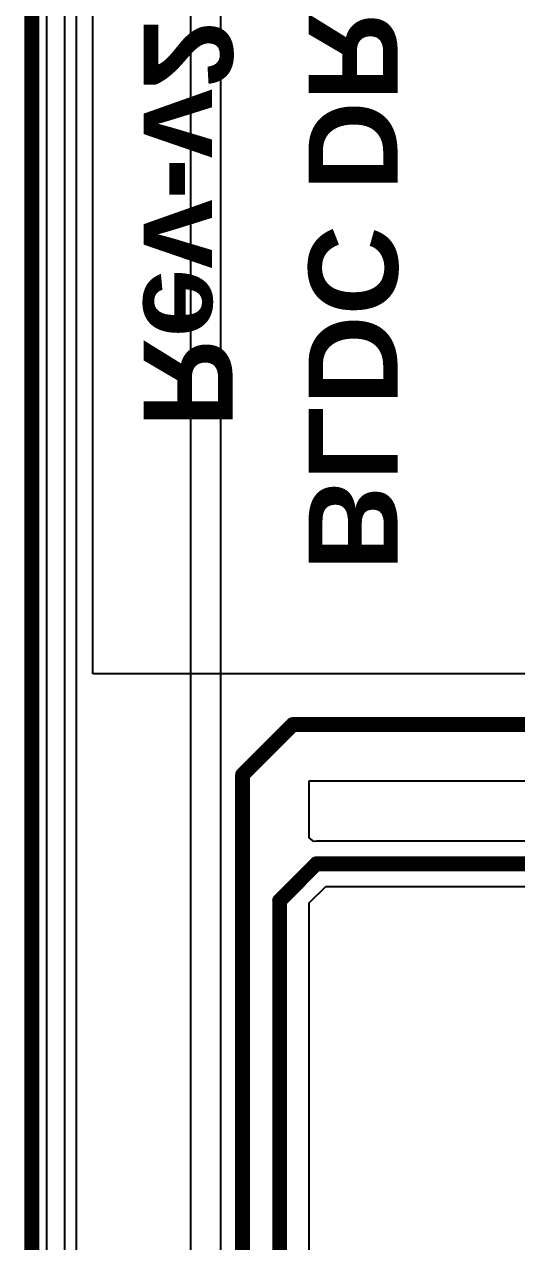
# Model space of a CAD drawing. Header units: inches. Extents: x -3 to 5259, y -3 to 5282.
# Drawn here: x -2.85 to 5.59, y 65.72 to 86.56 of the extents above; entities that cross this region are included whole.
import ezdxf

# ---------------------------------------------------------------- set-up
doc = ezdxf.new("R2010")
doc.units = ezdxf.units.IN
for name, color, linetype in [('Board Outline', 216, 'Continuous'), ('Bottom Layer', 5, 'Continuous'), ('Bottom Overlay', 54, 'Continuous'), ('Layer 1', 16, 'Continuous'), ('Layer 2', 76, 'Continuous'), ('Top Layer', 1, 'Continuous')]:
    doc.layers.add(name, color=color, linetype=linetype)
doc.styles.add('Arial_Bold', font='', dxfattribs={"height": 0.2})
doc.styles.get('Arial_Bold').set_extended_font_data('Arial', bold=True)

msp = doc.modelspace()

# ---------------------------------------------------------------- linework, layer by layer
at = {"layer": 'Board Outline'}
msp.add_lwpolyline([(-2.722, -2.722, 0.254, 0.254, 0), (-2.722, 107.278, 0.254, 0.254, 0)], format="xyseb", dxfattribs=at)
at = {"layer": 'Bottom Layer'}
for p, q in [((-1.676, 75.438), (-1.676, 99.286)), ((73.431, 75.438), (-1.676, 75.438)), ((2.032, 72.631), (2.032, 73.609)), ((2.032, 73.609), (57.491, 73.609)), ((2.111, 72.566), (2.032, 72.631)), ((2.155, 72.575), (2.111, 72.566)), ((13.079, 72.575), (2.155, 72.575)), ((2.032, 71.515), (2.316, 71.798)), ((2.316, 71.798), (13.079, 71.798)), ((2.032, 34.433), (2.032, 71.515))]:
    msp.add_line(p, q, dxfattribs=at)
for points in [[(0.889, 73.711, 0.254, 0.254, 0), (1.75, 74.571, 0.254, 0.254, 0)], [(1.75, 74.571, 0.254, 0.254, 0), (73.176, 74.571, 0.254, 0.254, 0)], [(0.889, 34.289, 0.254, 0.254, 0), (0.889, 73.711, 0.254, 0.254, 0)], [(1.524, 71.556, 0.254, 0.254, 0), (2.155, 72.187, 0.254, 0.254, 0)], [(2.155, 72.187, 0.254, 0.254, 0), (13.474, 72.187, 0.254, 0.254, 0)], [(1.524, 34.391, 0.254, 0.254, 0), (1.524, 71.556, 0.254, 0.254, 0)]]:
    msp.add_lwpolyline(points, format="xyseb", dxfattribs=at)
for points in [[(1.686, 74.571, 0.127, 0.127, 1), (1.813, 74.571, 0.127, 0.127, 1)], [(1.686, 74.571, 0.127, 0.127, 1), (1.813, 74.571, 0.127, 0.127, 1)], [(0.826, 73.711, 0.127, 0.127, 1), (0.952, 73.711, 0.127, 0.127, 1)], [(0.826, 73.711, 0.127, 0.127, 1), (0.952, 73.711, 0.127, 0.127, 1)], [(2.091, 72.187, 0.127, 0.127, 1), (2.218, 72.187, 0.127, 0.127, 1)], [(2.091, 72.187, 0.127, 0.127, 1), (2.218, 72.187, 0.127, 0.127, 1)], [(1.46, 71.556, 0.127, 0.127, 1), (1.587, 71.556, 0.127, 0.127, 1)], [(1.46, 71.556, 0.127, 0.127, 1), (1.587, 71.556, 0.127, 0.127, 1)]]:
    msp.add_lwpolyline(points, format="xyseb", close=True, dxfattribs=at)
at = {"layer": 'Layer 1'}
for p, q in [((-2.463, -2.463), (-2.463, 107.019)), ((0, 98.279), (0, 28.702)), ((0.518, 28.917), (0.518, 97.761))]:
    msp.add_line(p, q, dxfattribs=at)
at = {"layer": 'Layer 2'}
msp.add_line((-2.158, -2.016), (-2.158, 106.564), dxfattribs=at)
at = {"layer": 'Top Layer'}
msp.add_line((-1.956, 24.23), (-1.956, 99.509), dxfattribs=at)

# ---------------------------------------------------------------- texts
at = {"layer": 'Bottom Overlay', "style": 'Arial_Bold', "text_generation_flag": 2}
for s, p in [('BLDC DRIVER', (2.022, 77.202)), ('Rev-v2.0', (-0.805, 79.657))]:
    msp.add_text(s, height=1.524, rotation=270, dxfattribs=at).set_placement(p)

doc.saveas('drawing.dxf')
